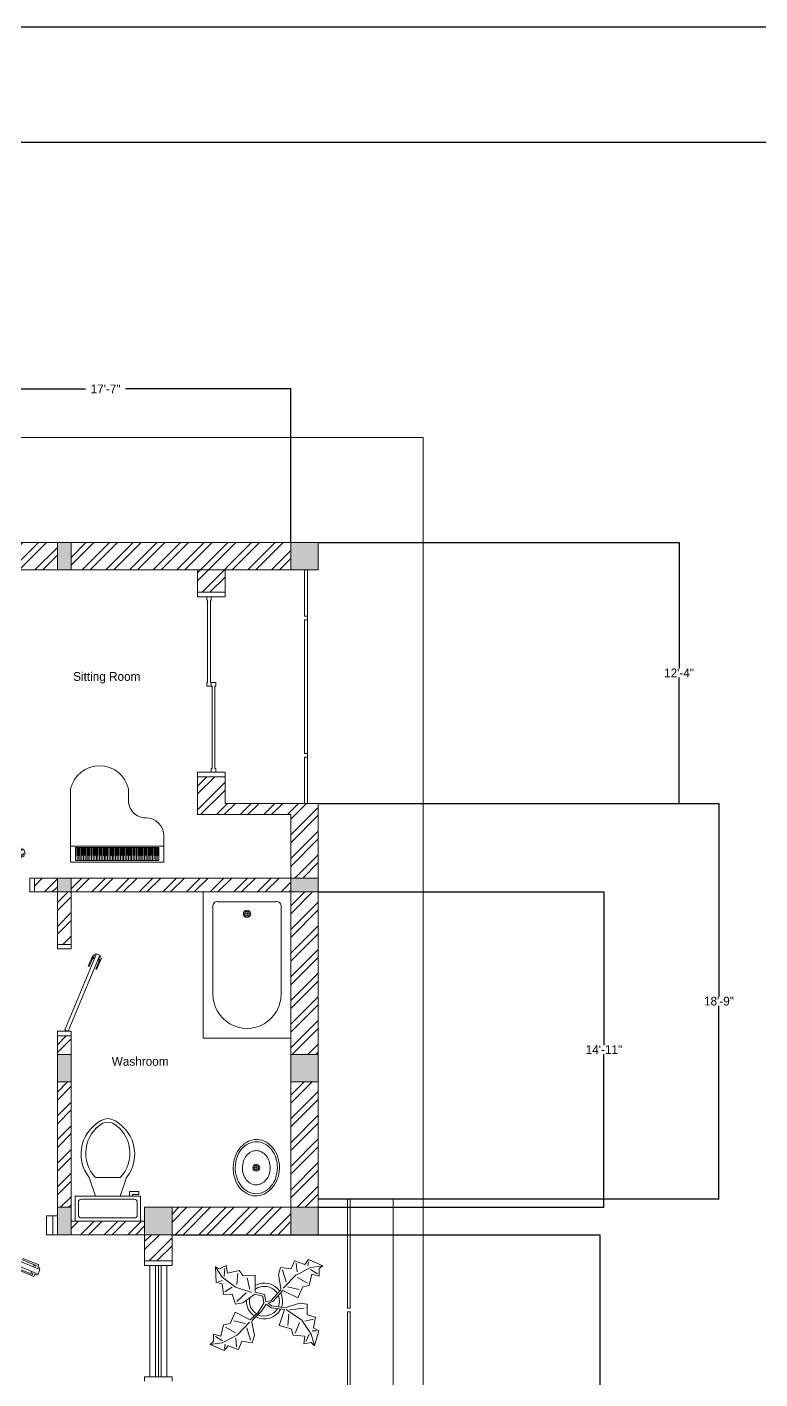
# Model space of a CAD drawing. Header units: millimetres. Extents: x 268 to 10756, y 109 to 4664.
# Drawn here: x 9807 to 10225, y 3895 to 4664 of the extents above; entities that cross this region are included whole.
import ezdxf

# ---------------------------------------------------------------- set-up
doc = ezdxf.new("R2010")
doc.units = ezdxf.units.MM
for name, color, linetype, lineweight in [('collumn', 6, 'Continuous', 9), ('Dimention', 7, 'Continuous', 9), ('doors', 90, 'Continuous', 9), ('glass and window', 131, 'Continuous', 9), ('hatching', 7, 'Continuous', 9), ('plants', 84, 'Continuous', 9), ('text', 7, 'Continuous', 9), ('utilities', 155, 'Continuous', 9), ('wall', 11, 'Continuous', 9)]:
    doc.layers.add(name, color=color, linetype=linetype, lineweight=lineweight)
doc.layers.add('Frame', color=7, linetype='Continuous')
doc.dimstyles.get("Standard").update_dxf_attribs({"dimtxt": 5, "dimasz": 0.18, "dimexe": 0.18, "dimexo": 0.0625, "dimgap": 0.09, "dimtad": 0, "dimtih": 1, "dimtoh": 1, "dimdec": 0, "dimzin": 0, "dimdsep": 46, "dimlunit": 4, "dimtxsty": 'Standard', "dimcen": 0.09, "dimadec": 1, "dimazin": 0, "dimtfac": 1, "dimtdec": 0, "dimtofl": 0, "dimtmove": 0, "dimatfit": 3, "dimfxl": 1, "dimfrac": 2, "dimtolj": 1, "dimtzin": 0, "dimarcsym": 0})

# ---------------------------------------------------------------- blocks, each defined once
blk = doc.blocks.new('doors')
at = {"layer": 'doors'}
for p, q in [((1177.03, 581.91), (1177.03, 583.51)), ((1177.03, 583.51), (1181.83, 583.51)), ((1181.83, 583.51), (1181.83, 581.91)), ((1181.83, 581.91), (1177.03, 581.91)), ((1190.69, 580.21), (1179.66, 553.6)), ((1180.84, 553.11), (1191.86, 579.72)), ((1189.53, 579.89), (1187.88, 575.89)), ((1190.09, 579.66), (1189.53, 579.89)), ((1190.3, 580.17), (1190.09, 579.66)), ((1190.62, 580.04), (1190.3, 580.17)), ((1191.86, 579.72), (1190.69, 580.21)), ((1188.19, 575.76), (1189.64, 579.26)), ((1189.64, 579.26), (1189.88, 579.16)), ((1189.88, 579.16), (1189.66, 578.64)), ((1189.66, 578.64), (1189.98, 578.51)), ((1190.48, 574.81), (1191.93, 578.31)), ((1192.45, 578.68), (1190.8, 574.68)), ((1191.48, 577.89), (1191.16, 578.02)), ((1191.69, 578.41), (1191.48, 577.89)), ((1191.93, 578.31), (1191.69, 578.41)), ((1191.79, 579.55), (1192.11, 579.42)), ((1192.11, 579.42), (1191.9, 578.91)), ((1191.9, 578.91), (1192.45, 578.68)), ((1187.88, 575.89), (1188.19, 575.76)), ((1190.8, 574.68), (1190.48, 574.81)), ((1177.03, 551.51), (1177.03, 553.11)), ((1177.03, 553.11), (1181.83, 553.11)), ((1179.66, 553.6), (1180.84, 553.11)), ((1179.73, 553.57), (1179.73, 553.11)), ((1181.83, 553.11), (1181.83, 551.51)), ((1181.83, 551.51), (1177.03, 551.51))]:
    blk.add_line(p, q, dxfattribs=at)
blk = doc.blocks.new('Plant - Rubber or Philodendron')
at = {"linetype": 'Continuous'}
for p, q in [((8.8871, 10.7908), (9.9809, 13.4933)), ((9.9809, 13.4933), (13.3837, 12.301)), ((13.3837, 12.301), (14.68, 13.9039)), ((14.68, 13.9039), (19.3848, 11.8146)), ((-16.2005, 11.4774), (-13.9899, 8.1064)), ((-16.2005, 11.4774), (-14.8639, 10.7964)), ((-16.0159, 6.3329), (-16.2005, 11.4774)), ((-14.8639, 10.7964), (-12.6195, 11.8975)), ((-13.3174, 8.325), (-13.0735, 11.0065)), ((-12.6195, 11.8975), (-12.1909, 9.4345)), ((-12.1909, 9.4345), (-8.3829, 10.3)), ((-8.8369, 9.409), (-9.0894, 5.6095)), ((-8.3829, 10.3), (-7.0549, 8.501)), ((4.6914, 8.8812), (5.3859, 11.2828)), ((5.3859, 11.2828), (8.8871, 10.7908)), ((5.9878, 10.4842), (7.1971, 6.3869)), ((15.3859, 11.3055), (10.3916, 8.7942)), ((10.5828, 12.6946), (10.8893, 9.7953)), ((14.5816, 13.2037), (14.3848, 11.8033)), ((15.7909, 9.1065), (14.8995, 5.3044)), ((15.2875, 10.6053), (17.5907, 9.2105)), ((19.3848, 11.8146), (15.3859, 11.3055)), ((18.1925, 8.4119), (15.7909, 9.1065)), ((19.3848, 11.8146), (18.1868, 10.9119)), ((18.1868, 10.9119), (18.1925, 8.4119)), ((-14.0069, 5.8704), (-16.0159, 6.3329)), ((-15.3434, 6.5514), (-13.9984, 6.9884)), ((-13.5868, 2.2894), (-14.0069, 5.8704)), ((-13.9899, 8.1064), (-9.5434, 4.7185)), ((-13.1329, 3.1804), (-10.6614, 4.727)), ((-9.5434, 4.7185), (-4.1917, 2.9888)), ((-7.0549, 8.501), (-3.0284, 8.6941)), ((-4.8529, 4.012), (-5.7184, 7.82)), ((-3.0284, 8.6941), (-3.0709, 3.1041)), ((4.6914, 8.8812), (5.5014, 4.4831)), ((5.4346, 3.9146), (5.5014, 4.4831)), ((10.3916, 8.7942), (6.2847, 4.4028)), ((7.7005, 4.8881), (11.5025, 3.9967)), ((14.2977, 6.1031), (10.9934, 7.9956)), ((12.7005, 4.8994), (11.1089, 1.1958)), ((14.8995, 5.3044), (12.7005, 4.8994)), ((-10.6784, 2.491), (-13.5868, 2.2894)), ((-9.5858, -0.8715), (-10.6784, 2.491)), ((-9.1318, 0.0195), (-5.9793, 2.9025)), ((-7.1228, -0.443), (-3.5248, 2.2131)), ((-3.5248, 2.2131), (-3.3011, 2.4355)), ((-3.3011, 2.4355), (-0.5306, 1.7947)), ((-3.0709, 3.1041), (0.0797, 2.3163)), ((-0.5306, 1.7947), (-0.2255, -0.5527)), ((-0.5306, 1.7947), (-0.5306, 1.7947)), ((0.0797, 2.3163), (0.4866, -0.031)), ((0.4866, -0.031), (2.1141, 0.2298)), ((2.1141, 0.2298), (5.4346, 3.9146)), ((6.1032, 3.6844), (2.8262, -0.031)), ((11.1089, 1.1958), (6.1032, 3.6844)), ((-11.3237, -7.2629), (-9.7321, -3.5593)), ((-9.7321, -3.5593), (-4.7264, -6.0479)), ((-7.1228, -0.443), (-9.5858, -0.8715)), ((-2.019, -3.6148), (-4.7264, -6.0479)), ((-4.0579, -6.2781), (-0.9375, -3.1608)), ((-2.019, -3.6148), (-0.2255, -0.5527)), ((-0.9375, -3.1608), (0.5883, -0.8135)), ((0.5883, -0.8135), (2.2447, -2.0916)), ((2.8262, -0.031), (1.3003, -0.5527)), ((1.3003, -0.5527), (2.4193, -1.4655)), ((2.2447, -2.0916), (6.7108, -2.6626)), ((2.4193, -1.4655), (6.895, -2.1175)), ((4.943, -7.9659), (6.7108, -2.6626)), ((11.6605, -0.5413), (6.895, -2.1175)), ((12.3677, -6.1981), (7.219, -2.6772)), ((8.125, -4.0768), (7.7715, -7.9659)), ((8.3544, -2.7453), (13.1973, -2.1704)), ((11.6605, -0.5413), (14.1354, -0.8948)), ((14.1354, -0.8948), (14.1354, -4.4304)), ((14.1354, -4.4304), (16.9638, -5.1375)), ((-14.4141, -11.4699), (-13.5228, -7.6679)), ((-13.5228, -7.6679), (-11.3237, -7.2629)), ((-12.921, -8.4665), (-9.6166, -10.359)), ((-6.3237, -7.2516), (-10.1257, -6.3602)), ((-9.0148, -11.1577), (-4.9047, -6.8122)), ((-4.611, -12.8477), (-5.8203, -8.7504)), ((-4.1246, -6.8466), (-4.0579, -6.2781)), ((-3.3146, -11.2447), (-4.1246, -6.8466)), ((8.8321, -9.0266), (4.943, -7.9659)), ((10.2463, -10.4408), (11.6605, -6.9053)), ((15.5496, -10.7943), (12.3677, -6.1981)), ((16.2567, -5.8446), (13.4283, -6.5517)), ((16.9638, -5.1375), (16.2567, -8.673)), ((16.2567, -8.673), (18.0245, -9.7337)), ((-18.008, -14.1781), (-16.8101, -13.2754)), ((-16.8157, -10.7754), (-14.4141, -11.4699)), ((-16.8101, -13.2754), (-16.8157, -10.7754)), ((-13.9107, -12.9688), (-16.2139, -11.574)), ((-14.0091, -13.669), (-9.0148, -11.1577)), ((-9.206, -15.0581), (-9.5126, -12.1588)), ((-7.5103, -13.1543), (-8.6042, -15.8568)), ((-4.0092, -13.6463), (-7.5103, -13.1543)), ((-3.3146, -11.2447), (-4.0092, -13.6463)), ((9.5392, -11.1479), (8.8321, -9.0266)), ((13.4283, -11.5015), (9.5392, -11.1479)), ((13.0748, -13.9763), (13.4283, -11.5015)), ((14.8425, -10.7943), (13.7819, -13.2692)), ((16.6103, -14.6834), (15.5496, -10.7943)), ((17.3174, -9.7337), (15.9032, -9.7337)), ((18.0245, -9.7337), (16.6103, -14.6834)), ((-18.008, -14.1781), (-14.0091, -13.669)), ((-13.3032, -16.2674), (-18.008, -14.1781)), ((-12.0069, -14.6645), (-13.3032, -16.2674)), ((-13.2048, -15.5672), (-13.008, -14.1668)), ((-8.6042, -15.8568), (-12.0069, -14.6645)), ((15.5496, -13.6228), (13.0748, -13.9763)), ((16.6103, -14.6834), (15.5496, -13.6228))]:
    blk.add_line(p, q, dxfattribs=at)
for centre, radius, start, end in [((0, 0), 6.1275, 34.37569, 120.1028), ((-0.0601, -0.2075), 5.2461, 33.82192, 124.9414), ((0.0308, 0.1664), 6, 178.6147, 235.1169), ((0.0308, 0.1664), 5, 168.1647, 238.6725), ((-0.2664, 0.1682), 5.2775, 338.4094, 20.03007), ((-0.098, 0.1364), 6.1288, 341.2017, 26.09184), ((-0.0234, 0.3825), 6.1492, 242.5812, 331.2714), ((-0.1102, 0.4886), 5.2883, 247.3711, 327.472)]:
    blk.add_arc(centre, radius, start, end, dxfattribs=at)
blk = doc.blocks.new('Toilet - top')
for p, q in [((9.5, -6), (9.5, -2)), ((-10, -8.5), (-8, -8.5)), ((-10, -9.5), (-10, -8.5)), ((-8, -8.5), (-8, -8)), ((-7, -8), (-7, -9.5)), ((-4, -8), (-6, -14)), ((4, -8), (6, -14)), ((-7, -9.5), (-10, -9.5)), ((4, -14), (-4, -14))]:
    blk.add_line(p, q)
blk.add_lwpolyline([(10.5, -8), (10.5, 0), (-10.5, 0), (-10.5, -8)], close=True)
for points in [[(-9.5, -2), (-9.5, -6)], [(8.5, -1), (-8.5, -1)], [(-8.5, -7), (8.5, -7)]]:
    blk.add_lwpolyline(points)
for centre, radius, start, end in [((-8.62, -1.88), 0.884, 81.8699, 188.1301), ((8.62, -1.88), 0.884, 351.8699, 98.1301), ((-8.62, -6.12), 0.884, 171.8699, 278.1301), ((8.62, -6.12), 0.884, 261.8699, 8.1301), ((3.52, -21.58), 12.17, 141.4691, 247.9714), ((4.2, -21.82), 11.33, 136.3677, 238.9468), ((-3.52, -21.58), 12.17, 292.0284, 38.5307), ((-4.2, -21.82), 11.33, 301.053, 43.6321), ((0, -27.88), 4, 245.7318, 294.2682), ((0, -29), 4, 254.8605, 285.1395)]:
    blk.add_arc(centre, radius, start, end)
blk = doc.blocks.new('Bath Tub - 26 x 60 in.')
for p, q in [((8, -18), (10, -18)), ((9, -17), (9, -19))]:
    blk.add_line(p, q)
blk.add_lwpolyline([(0, -36), (0, 0), (60, 0), (60, -36)], close=True)
for points in [[(6, -4), (42, -4)], [(4, -30), (4, -6)], [(42, -32), (6, -32)]]:
    blk.add_lwpolyline(points)
for radius in [1.5, 1]:
    blk.add_circle((9, -18), radius)
for centre, radius, start, end in [((5.75, -5.75), 1.77, 81.8699, 188.1301), ((42, -18), 14, 270, 90), ((5.75, -30.25), 1.77, 171.8699, 278.1301)]:
    blk.add_arc(centre, radius, start, end)
blk = doc.blocks.new('Sink - Oval top')
for p, q in [((-1, 0), (1, 0)), ((0, 1), (0, -1))]:
    blk.add_line(p, q)
at = {"linetype": 'Continuous'}
for points in [[(-12.23, 0.39, 0.117634), (-11.46, -3.36, 0.104469), (-8.88, -6.8, 0.090016), (-5.08, -9.07, 0.08192), (-0.32, -10.02, 0.08192), (4.49, -9.38, 0.090016), (8.42, -7.36, 0.104469), (11.22, -4.09, 0.117634), (12.23, -0.39, 0.117634), (11.46, 3.36, 0.104469), (8.88, 6.8, 0.090016), (5.08, 9.07, 0.08192), (0.32, 10.02, 0.08192), (-4.49, 9.38, 0.090016), (-8.42, 7.36, 0.104469), (-11.22, 4.09, 0.117634)], [(-11.29, 0.16, 0.118622), (-10.52, -3.25, 0.104678), (-8.07, -6.36, 0.089562), (-4.54, -8.37, 0.081185), (-0.13, -9.15, 0.081185), (4.3, -8.49, 0.089562), (7.89, -6.58, 0.104678), (10.42, -3.55, 0.118622), (11.29, -0.16, 0.118622), (10.52, 3.25, 0.104678), (8.07, 6.36, 0.089562), (4.54, 8.37, 0.081185), (0.13, 9.15, 0.081185), (-4.3, 8.49, 0.089562), (-7.89, 6.58, 0.104678), (-10.42, 3.55, 0.118622)], [(-7.42, 0.08, 0.118283), (-6.91, -2.17, 0.104607), (-5.29, -4.21, 0.089718), (-2.97, -5.53, 0.081436), (-0.07, -6.04, 0.081436), (2.84, -5.59, 0.089718), (5.2, -4.33, 0.104607), (6.86, -2.32, 0.118283), (7.42, -0.08, 0.118283), (6.91, 2.17, 0.104607), (5.29, 4.21, 0.089718), (2.97, 5.53, 0.081436), (0.07, 6.04, 0.081436), (-2.84, 5.59, 0.089718), (-5.2, 4.33, 0.104607), (-6.86, 2.32, 0.118283)]]:
    blk.add_lwpolyline(points, format="xyb", close=True, dxfattribs=at)
for radius in [1.5, 1]:
    blk.add_circle((0, 0), radius)
blk = doc.blocks.new('gate2')
at = {"layer": 'glass and window'}
for p, q in [((1077.19, 107.15), (1077.19, 116.75)), ((1077.19, 116.75), (1078.79, 116.75)), ((1078.79, 116.75), (1078.79, 107.15)), ((1140.21, 107.15), (1140.21, 116.75)), ((1140.21, 116.75), (1141.81, 116.75)), ((1141.81, 116.75), (1141.81, 107.15)), ((1078.79, 111.95), (1080.07, 111.95)), ((1080.07, 110.35), (1078.79, 110.35)), ((1080.07, 111.95), (1080.07, 111.63)), ((1080.07, 111.63), (1108.86, 111.63)), ((1080.07, 110.67), (1080.07, 110.35)), ((1080.07, 110.67), (1108.86, 110.67)), ((1108.86, 111.95), (1110.14, 111.95)), ((1110.14, 113.23), (1138.93, 113.23)), ((1138.93, 112.27), (1110.14, 112.27)), ((1138.93, 113.23), (1138.93, 113.55)), ((1138.93, 113.55), (1140.21, 113.55)), ((1138.93, 111.95), (1138.93, 112.27)), ((1140.21, 111.95), (1138.93, 111.95)), ((1140.21, 113.55), (1140.21, 111.95)), ((1078.79, 107.15), (1077.19, 107.15)), ((1141.81, 107.15), (1140.21, 107.15))]:
    blk.add_line(p, q, dxfattribs=at)
for points in [[(1108.86, 111.63), (1108.86, 113.55), (1110.14, 113.55), (1110.14, 113.23)], [(1110.14, 112.27), (1110.14, 110.35), (1108.86, 110.35), (1108.86, 110.67)]]:
    blk.add_lwpolyline(points, dxfattribs=at)
blk = doc.blocks.new('Piano - Baby Grand')
at = {"linetype": 'Continuous'}
for p, q in [((-29, 8.250005), (-29, -27.249995)), ((7, 1.250005), (7, 8.250005)), ((29, -20.749995), (29, -27.249995)), ((-29, -27.249995), (-29, -37.249995)), ((29, -27.249995), (-29, -27.249995)), ((-26, -36.249995), (-26, -28.249995)), ((-26, -28.249995), (26, -28.249995)), ((-25.25, -33.249995), (-25.25, -28.249995)), ((-25, -33.249995), (-25.25, -33.249995)), ((-24.75, -33.249995), (-25, -33.249995)), ((-25, -36.249995), (-25, -33.249995)), ((-24.75, -28.249995), (-24.75, -33.249995)), ((-24.25, -33.249995), (-24.25, -28.249995)), ((-24, -33.249995), (-24.25, -33.249995)), ((-23.75, -33.249995), (-24, -33.249995)), ((-24, -36.249995), (-24, -33.249995)), ((-23.75, -28.249995), (-23.75, -33.249995)), ((-23, -36.249995), (-23, -28.249995)), ((-22.25, -33.249995), (-22.25, -28.249995)), ((-22, -33.249995), (-22.25, -33.249995)), ((-21.75, -33.249995), (-22, -33.249995)), ((-22, -36.249995), (-22, -33.249995)), ((-21.75, -28.249995), (-21.75, -33.249995)), ((-21.25, -33.249995), (-21.25, -28.249995)), ((-21, -33.249995), (-21.25, -33.249995)), ((-20.75, -33.249995), (-21, -33.249995)), ((-21, -36.249995), (-21, -33.249995)), ((-20.75, -28.249995), (-20.75, -33.249995)), ((-20.25, -33.249995), (-20.25, -28.249995)), ((-20, -33.249995), (-20.25, -33.249995)), ((-19.75, -33.249995), (-20, -33.249995)), ((-20, -36.249995), (-20, -33.249995)), ((-19.75, -28.249995), (-19.75, -33.249995)), ((-19, -36.249995), (-19, -28.249995)), ((-18.25, -33.249995), (-18.25, -28.249995)), ((-18, -33.249995), (-18.25, -33.249995)), ((-17.75, -33.249995), (-18, -33.249995)), ((-18, -36.249995), (-18, -33.249995)), ((-17.75, -28.249995), (-17.75, -33.249995)), ((-17.25, -33.249995), (-17.25, -28.249995)), ((-17, -33.249995), (-17.25, -33.249995)), ((-16.75, -33.249995), (-17, -33.249995)), ((-17, -36.249995), (-17, -33.249995)), ((-16.75, -28.249995), (-16.75, -33.249995)), ((-16, -36.249995), (-16, -28.249995)), ((-15.25, -33.249995), (-15.25, -28.249995)), ((-15, -33.249995), (-15.25, -33.249995)), ((-14.75, -33.249995), (-15, -33.249995)), ((-15, -36.249995), (-15, -33.249995)), ((-14.75, -28.249995), (-14.75, -33.249995)), ((-14.25, -33.249995), (-14.25, -28.249995)), ((-14, -33.249995), (-14.25, -33.249995)), ((-13.75, -33.249995), (-14, -33.249995)), ((-14, -36.249995), (-14, -33.249995)), ((-13.75, -28.249995), (-13.75, -33.249995)), ((-13.25, -33.249995), (-13.25, -28.249995)), ((-13, -33.249995), (-13.25, -33.249995)), ((-12.75, -33.249995), (-13, -33.249995)), ((-13, -36.249995), (-13, -33.249995)), ((-12.75, -28.249995), (-12.75, -33.249995)), ((-12, -36.249995), (-12, -28.249995)), ((-11.25, -33.249995), (-11.25, -28.249995)), ((-11, -33.249995), (-11.25, -33.249995)), ((-10.75, -33.249995), (-11, -33.249995)), ((-11, -36.249995), (-11, -33.249995)), ((-10.75, -28.249995), (-10.75, -33.249995)), ((-10.25, -33.249995), (-10.25, -28.249995)), ((-10, -33.249995), (-10.25, -33.249995)), ((-9.75, -33.249995), (-10, -33.249995)), ((-10, -36.249995), (-10, -33.249995)), ((-9.75, -28.249995), (-9.75, -33.249995)), ((-9, -36.249995), (-9, -28.249995)), ((-8.25, -33.249995), (-8.25, -28.249995)), ((-8, -33.249995), (-8.25, -33.249995)), ((-7.75, -33.249995), (-8, -33.249995)), ((-8, -36.249995), (-8, -33.249995)), ((-7.75, -28.249995), (-7.75, -33.249995)), ((-7.25, -33.249995), (-7.25, -28.249995)), ((-7, -33.249995), (-7.25, -33.249995)), ((-6.75, -33.249995), (-7, -33.249995)), ((-7, -36.249995), (-7, -33.249995)), ((-6.75, -28.249995), (-6.75, -33.249995)), ((-6.25, -33.249995), (-6.25, -28.249995)), ((-6, -33.249995), (-6.25, -33.249995)), ((-5.75, -33.249995), (-6, -33.249995)), ((-6, -36.249995), (-6, -33.249995)), ((-5.75, -28.249995), (-5.75, -33.249995)), ((-5, -36.249995), (-5, -28.249995)), ((-4.25, -33.249995), (-4.25, -28.249995)), ((-4, -33.249995), (-4.25, -33.249995)), ((-3.75, -33.249995), (-4, -33.249995)), ((-4, -36.249995), (-4, -33.249995)), ((-3.75, -28.249995), (-3.75, -33.249995)), ((-3.25, -33.249995), (-3.25, -28.249995)), ((-3, -33.249995), (-3.25, -33.249995)), ((-2.75, -33.249995), (-3, -33.249995)), ((-3, -36.249995), (-3, -33.249995)), ((-2.75, -28.249995), (-2.75, -33.249995)), ((-2, -36.249995), (-2, -28.249995)), ((-1.25, -33.249995), (-1.25, -28.249995)), ((-1, -33.249995), (-1.25, -33.249995)), ((-0.75, -33.249995), (-1, -33.249995)), ((-1, -36.249995), (-1, -33.249995)), ((-0.75, -28.249995), (-0.75, -33.249995)), ((-0.25, -33.249995), (-0.25, -28.249995)), ((0, -33.249995), (-0.25, -33.249995)), ((0.25, -33.249995), (0, -33.249995)), ((0, -36.249995), (0, -33.249995)), ((0.25, -28.249995), (0.25, -33.249995)), ((0.75, -33.249995), (0.75, -28.249995)), ((1, -33.249995), (0.75, -33.249995)), ((1.25, -33.249995), (1, -33.249995)), ((1, -36.249995), (1, -33.249995)), ((1.25, -28.249995), (1.25, -33.249995)), ((2, -36.249995), (2, -28.249995)), ((2.75, -33.249995), (2.75, -28.249995)), ((3, -33.249995), (2.75, -33.249995)), ((3.25, -33.249995), (3, -33.249995)), ((3, -36.249995), (3, -33.249995)), ((3.25, -28.249995), (3.25, -33.249995)), ((3.75, -33.249995), (3.75, -28.249995)), ((4, -33.249995), (3.75, -33.249995)), ((4.25, -33.249995), (4, -33.249995)), ((4, -36.249995), (4, -33.249995)), ((4.25, -28.249995), (4.25, -33.249995)), ((5, -36.249995), (5, -28.249995)), ((5.75, -33.249995), (5.75, -28.249995)), ((6, -33.249995), (5.75, -33.249995)), ((6.25, -33.249995), (6, -33.249995)), ((6, -36.249995), (6, -33.249995)), ((6.25, -28.249995), (6.25, -33.249995)), ((6.75, -33.249995), (6.75, -28.249995)), ((7, -33.249995), (6.75, -33.249995)), ((7.25, -33.249995), (7, -33.249995)), ((7, -36.249995), (7, -33.249995)), ((7.25, -28.249995), (7.25, -33.249995)), ((7.75, -33.249995), (7.75, -28.249995)), ((8, -33.249995), (7.75, -33.249995)), ((8.25, -33.249995), (8, -33.249995)), ((8, -36.249995), (8, -33.249995)), ((8.25, -28.249995), (8.25, -33.249995)), ((9, -36.249995), (9, -28.249995)), ((9.75, -33.249995), (9.75, -28.249995)), ((10, -33.249995), (9.75, -33.249995)), ((10.25, -33.249995), (10, -33.249995)), ((10, -36.249995), (10, -33.249995)), ((10.25, -28.249995), (10.25, -33.249995)), ((10.75, -33.249995), (10.75, -28.249995)), ((11, -33.249995), (10.75, -33.249995)), ((11.25, -33.249995), (11, -33.249995)), ((11, -36.249995), (11, -33.249995)), ((11.25, -28.249995), (11.25, -33.249995)), ((12, -36.249995), (12, -28.249995)), ((12.75, -33.249995), (12.75, -28.249995)), ((13, -33.249995), (12.75, -33.249995)), ((13.25, -33.249995), (13, -33.249995)), ((13, -36.249995), (13, -33.249995)), ((13.25, -28.249995), (13.25, -33.249995)), ((13.75, -33.249995), (13.75, -28.249995)), ((14, -33.249995), (13.75, -33.249995)), ((14.25, -33.249995), (14, -33.249995)), ((14, -36.249995), (14, -33.249995)), ((14.25, -28.249995), (14.25, -33.249995)), ((14.75, -33.249995), (14.75, -28.249995)), ((15, -33.249995), (14.75, -33.249995)), ((15.25, -33.249995), (15, -33.249995)), ((15, -36.249995), (15, -33.249995)), ((15.25, -28.249995), (15.25, -33.249995)), ((16, -36.249995), (16, -28.249995)), ((16.75, -33.249995), (16.75, -28.249995)), ((17, -33.249995), (16.75, -33.249995)), ((17.25, -33.249995), (17, -33.249995)), ((17, -36.249995), (17, -33.249995)), ((17.25, -28.249995), (17.25, -33.249995)), ((17.75, -33.249995), (17.75, -28.249995)), ((18, -33.249995), (17.75, -33.249995)), ((18.25, -33.249995), (18, -33.249995)), ((18, -36.249995), (18, -33.249995)), ((18.25, -28.249995), (18.25, -33.249995)), ((19, -36.249995), (19, -28.249995)), ((19.75, -33.249995), (19.75, -28.249995)), ((20, -33.249995), (19.75, -33.249995)), ((20.25, -33.249995), (20, -33.249995)), ((20, -36.249995), (20, -33.249995)), ((20.25, -28.249995), (20.25, -33.249995)), ((20.75, -33.249995), (20.75, -28.249995)), ((21, -33.249995), (20.75, -33.249995)), ((21.25, -33.249995), (21, -33.249995)), ((21, -36.249995), (21, -33.249995)), ((21.25, -28.249995), (21.25, -33.249995)), ((21.75, -33.249995), (21.75, -28.249995)), ((22, -33.249995), (21.75, -33.249995)), ((22.25, -33.249995), (22, -33.249995)), ((22, -36.249995), (22, -33.249995)), ((22.25, -28.249995), (22.25, -33.249995)), ((23, -36.249995), (23, -28.249995)), ((23.75, -33.249995), (23.75, -28.249995)), ((24, -33.249995), (23.75, -33.249995)), ((24.25, -33.249995), (24, -33.249995)), ((24, -36.249995), (24, -33.249995)), ((24.25, -28.249995), (24.25, -33.249995)), ((24.75, -33.249995), (24.75, -28.249995)), ((25, -33.249995), (24.75, -33.249995)), ((25.25, -33.249995), (25, -33.249995)), ((25, -36.249995), (25, -33.249995)), ((25.25, -28.249995), (25.25, -33.249995)), ((26, -36.249995), (26, -28.249995)), ((29, -37.249995), (29, -27.249995)), ((-29, -37.249995), (29, -37.249995)), ((-26, -36.249995), (-25, -36.249995)), ((-25, -36.249995), (-24, -36.249995)), ((-24, -36.249995), (-23, -36.249995)), ((-23, -36.249995), (-22, -36.249995)), ((-22, -36.249995), (-21, -36.249995)), ((-21, -36.249995), (-20, -36.249995)), ((-20, -36.249995), (-19, -36.249995)), ((-19, -36.249995), (-18, -36.249995)), ((-18, -36.249995), (-17, -36.249995)), ((-17, -36.249995), (-16, -36.249995)), ((-16, -36.249995), (-15, -36.249995)), ((-15, -36.249995), (-14, -36.249995)), ((-14, -36.249995), (-13, -36.249995)), ((-13, -36.249995), (-12, -36.249995)), ((-12, -36.249995), (-11, -36.249995)), ((-11, -36.249995), (-10, -36.249995)), ((-10, -36.249995), (-9, -36.249995)), ((-9, -36.249995), (-8, -36.249995)), ((-8, -36.249995), (-7, -36.249995)), ((-7, -36.249995), (-6, -36.249995)), ((-6, -36.249995), (-5, -36.249995)), ((-5, -36.249995), (-4, -36.249995)), ((-4, -36.249995), (-3, -36.249995)), ((-3, -36.249995), (-2, -36.249995)), ((-2, -36.249995), (-1, -36.249995)), ((-1, -36.249995), (0, -36.249995)), ((0, -36.249995), (1, -36.249995)), ((1, -36.249995), (2, -36.249995)), ((2, -36.249995), (3, -36.249995)), ((3, -36.249995), (4, -36.249995)), ((4, -36.249995), (5, -36.249995)), ((5, -36.249995), (6, -36.249995)), ((6, -36.249995), (7, -36.249995)), ((7, -36.249995), (8, -36.249995)), ((8, -36.249995), (9, -36.249995)), ((9, -36.249995), (10, -36.249995)), ((10, -36.249995), (11, -36.249995)), ((11, -36.249995), (12, -36.249995)), ((12, -36.249995), (13, -36.249995)), ((13, -36.249995), (14, -36.249995)), ((14, -36.249995), (15, -36.249995)), ((15, -36.249995), (16, -36.249995)), ((16, -36.249995), (17, -36.249995)), ((17, -36.249995), (18, -36.249995)), ((18, -36.249995), (19, -36.249995)), ((19, -36.249995), (20, -36.249995)), ((20, -36.249995), (21, -36.249995)), ((21, -36.249995), (22, -36.249995)), ((22, -36.249995), (23, -36.249995)), ((23, -36.249995), (24, -36.249995)), ((24, -36.249995), (25, -36.249995)), ((25, -36.249995), (26, -36.249995))]:
    blk.add_line(p, q, dxfattribs=at)
for centre, radius, start, end in [((-11, 4.327585), 18.42241, 12.29325, 167.7067), ((18, 1.250005), 11, 177.3974, 270), ((18, -20.749995), 11, 0, 90)]:
    blk.add_arc(centre, radius, start, end, dxfattribs=at)
blk = doc.blocks.new('*D165')
at = {"layer": 'Defpoints', "color": 0, "transparency": 16777216}
for p in [(9957.6, 4458.21), (9746.71, 4370.85), (9957.6, 4370.85)]:
    blk.add_point(p, dxfattribs=at)
at = {"layer": 'Dimention', "color": 0, "lineweight": -2, "transparency": 16777216}
for p, q in [((9746.71, 4370.92), (9746.71, 4458.39)), ((9746.89, 4458.21), (9840.81, 4458.21)), ((9957.42, 4458.21), (9863.49, 4458.21)), ((9957.6, 4370.92), (9957.6, 4458.39))]:
    blk.add_line(p, q, dxfattribs=at)
at = {"layer": 'Dimention', "color": 0, "transparency": 16777216}
for points in [[(9746.89, 4458.24), (9746.89, 4458.18), (9746.71, 4458.21)], [(9957.42, 4458.24), (9957.42, 4458.18), (9957.6, 4458.21)]]:
    blk.add_solid(points, dxfattribs=at)
at = {"layer": 'Dimention', "color": 0, "transparency": 16777216, "insert": (9852.15, 4458.21), "char_height": 5, "attachment_point": 5}
blk.add_mtext('\\A1;17\'-7"', dxfattribs=at)
blk = doc.blocks.new('*D151')
at = {"layer": 'Defpoints', "color": 0, "transparency": 16777216}
for p in [(9890, 3977.11), (9890, 3562.56), (10133.47, 3562.56)]:
    blk.add_point(p, dxfattribs=at)
at = {"layer": 'Dimention', "color": 0, "lineweight": -2, "transparency": 16777216}
for p, q in [((9890.06, 3977.11), (10133.65, 3977.11)), ((10133.47, 3976.93), (10133.47, 3772.43)), ((10133.47, 3562.74), (10133.47, 3767.25)), ((9890.06, 3562.56), (10133.65, 3562.56))]:
    blk.add_line(p, q, dxfattribs=at)
at = {"layer": 'Dimention', "color": 0, "transparency": 16777216}
for points in [[(10133.44, 3976.93), (10133.5, 3976.93), (10133.47, 3977.11)], [(10133.44, 3562.74), (10133.5, 3562.74), (10133.47, 3562.56)]]:
    blk.add_solid(points, dxfattribs=at)
at = {"layer": 'Dimention', "color": 0, "transparency": 16777216, "insert": (10133.47, 3769.84), "char_height": 5, "attachment_point": 5}
blk.add_mtext('\\A1;34\'-7"', dxfattribs=at)
blk = doc.blocks.new('*D152')
at = {"layer": 'Defpoints', "color": 0, "transparency": 16777216}
for p in [(9973.2, 4370.85), (9973.2, 4222.48), (10178.55, 4222.48)]:
    blk.add_point(p, dxfattribs=at)
at = {"layer": 'Dimention', "color": 0, "lineweight": -2, "transparency": 16777216}
for p, q in [((9973.26, 4370.85), (10178.73, 4370.85)), ((10178.55, 4370.67), (10178.55, 4299.26)), ((10178.55, 4222.66), (10178.55, 4294.08)), ((9973.26, 4222.48), (10178.73, 4222.48))]:
    blk.add_line(p, q, dxfattribs=at)
at = {"layer": 'Dimention', "color": 0, "transparency": 16777216}
for points in [[(10178.52, 4370.67), (10178.58, 4370.67), (10178.55, 4370.85)], [(10178.52, 4222.66), (10178.58, 4222.66), (10178.55, 4222.48)]]:
    blk.add_solid(points, dxfattribs=at)
at = {"layer": 'Dimention', "color": 0, "transparency": 16777216, "insert": (10178.55, 4296.67), "char_height": 5, "attachment_point": 5}
blk.add_mtext('\\A1;12\'-4"', dxfattribs=at)
blk = doc.blocks.new('*D153')
at = {"layer": 'Defpoints', "color": 0, "transparency": 16777216}
for p in [(9973.2, 4222.48), (9973.2, 3997.49), (10201.25, 3997.49)]:
    blk.add_point(p, dxfattribs=at)
at = {"layer": 'Dimention', "color": 0, "lineweight": -2, "transparency": 16777216}
for p, q in [((9973.26, 4222.48), (10201.43, 4222.48)), ((10201.25, 4222.3), (10201.25, 4112.58)), ((10201.25, 3997.67), (10201.25, 4107.4)), ((9973.26, 3997.49), (10201.43, 3997.49))]:
    blk.add_line(p, q, dxfattribs=at)
at = {"layer": 'Dimention', "color": 0, "transparency": 16777216}
for points in [[(10201.22, 4222.3), (10201.28, 4222.3), (10201.25, 4222.48)], [(10201.22, 3997.67), (10201.28, 3997.67), (10201.25, 3997.49)]]:
    blk.add_solid(points, dxfattribs=at)
at = {"layer": 'Dimention', "color": 0, "transparency": 16777216, "insert": (10201.25, 4109.99), "char_height": 5, "attachment_point": 5}
blk.add_mtext('\\A1;18\'-9"', dxfattribs=at)
blk = doc.blocks.new('*D154')
at = {"layer": 'Defpoints', "color": 0, "transparency": 16777216}
for p in [(9973.2, 4172.11), (9973.2, 3992.71), (10135.78, 3992.71)]:
    blk.add_point(p, dxfattribs=at)
at = {"layer": 'Dimention', "color": 0, "lineweight": -2, "transparency": 16777216}
for p, q in [((9973.26, 4172.11), (10135.96, 4172.11)), ((10135.78, 4171.93), (10135.78, 4085)), ((10135.78, 3992.89), (10135.78, 4079.82)), ((9973.26, 3992.71), (10135.96, 3992.71))]:
    blk.add_line(p, q, dxfattribs=at)
at = {"layer": 'Dimention', "color": 0, "transparency": 16777216}
for points in [[(10135.75, 4171.93), (10135.81, 4171.93), (10135.78, 4172.11)], [(10135.75, 3992.89), (10135.81, 3992.89), (10135.78, 3992.71)]]:
    blk.add_solid(points, dxfattribs=at)
at = {"layer": 'Dimention', "color": 0, "transparency": 16777216, "insert": (10135.78, 4082.41), "char_height": 5, "attachment_point": 5}
blk.add_mtext('\\A1;14\'-11"', dxfattribs=at)

msp = doc.modelspace()

# ---------------------------------------------------------------- hatches: boundary and pattern name
at = {"layer": 'hatching', "transparency": 33554687}
h = msp.add_hatch(dxfattribs=at)
h.set_pattern_fill('ANSI32', color=256)
h.set_pattern_definition([(45, (6545.767, 3432.965), (-6.735192, 6.735192), []), (45, (6550.257, 3432.965), (-6.735192, 6.735192), [])])
h.paths.add_polyline_path([(8639.9, 4370.85), (8611.71, 4370.85), (8611.71, 4355.25), (8639.9, 4355.25)])
h.paths.add_polyline_path([(8611.71, 4355.25), (8596.11, 4355.25), (8596.11, 4079.65), (8611.71, 4079.65)])
h.paths.add_polyline_path([(8921.67, 4370.85), (8893.49, 4370.85), (8893.49, 4355.25), (8921.67, 4355.25)])
h.paths.add_polyline_path([(9007.47, 4370.85), (8929.47, 4370.85), (8929.47, 4355.25), (9007.47, 4355.25)])
h.paths.add_polyline_path([(9140.37, 4370.85), (9015.27, 4370.85), (9015.27, 4355.25), (9140.37, 4355.25)])
h.paths.add_polyline_path([(9155.97, 4355.25), (9140.37, 4355.25), (9140.37, 4279.68), (9155.97, 4279.68)])
h.paths.add_polyline_path([(9015.27, 4355.25), (9007.47, 4355.25), (9007.47, 4336.65), (9015.27, 4336.65)])
h.paths.add_polyline_path([(9015.27, 4284.65), (9007.47, 4284.65), (9007.47, 4179.91), (9015.27, 4179.91)])
h.paths.add_polyline_path([(8921.67, 4079.65), (8611.71, 4079.65), (8611.71, 4064.05), (8921.67, 4064.05)])
h.paths.add_polyline_path([(8611.71, 4064.05), (8596.11, 4064.05), (8596.11, 3992.71), (8611.71, 3992.71)])
h.paths.add_polyline_path([(8929.47, 4172.11), (8921.67, 4172.11), (8921.67, 4079.65), (8929.47, 4079.65)])
h.paths.add_polyline_path([(8945.07, 4179.91), (8929.47, 4179.91), (8929.47, 4172.11), (8945.07, 4172.11)])
h.paths.add_polyline_path([(9140.37, 4179.91), (9015.27, 4179.91), (9015.27, 4172.11), (9140.37, 4172.11)])
h.paths.add_polyline_path([(9015.27, 4172.11), (9007.47, 4172.11), (9007.47, 4142.26), (9015.27, 4142.26)])
h.paths.add_polyline_path([(9007.47, 4179.91), (8997.07, 4179.91), (8997.07, 4172.11), (9007.47, 4172.11)])
h.paths.add_polyline_path([(8929.47, 4064.05), (8921.67, 4064.05), (8921.67, 4054.38), (8929.47, 4054.38)])
h.paths.add_polyline_path([(9015.27, 4064.05), (9007.47, 4064.05), (9007.47, 4046.01), (9015.27, 4046.01)])
h.paths.add_polyline_path([(9015.27, 4090.26), (9007.47, 4090.26), (9007.47, 4079.65), (9015.27, 4079.65)])
h.paths.add_polyline_path([(9140.37, 4079.65), (9015.27, 4079.65), (9015.27, 4064.05), (9140.37, 4064.05)])
h.paths.add_polyline_path([(9155.97, 4091.24), (9140.37, 4091.24), (9140.37, 4079.65), (9155.97, 4079.65)])
h.paths.add_polyline_path([(9155.97, 4064.05), (9140.37, 4064.05), (9140.37, 3992.71), (9155.97, 3992.71)])
h.paths.add_polyline_path([(9155.97, 4172.11), (9140.37, 4172.11), (9140.37, 4148.64), (9155.97, 4148.64)])
h.paths.add_polyline_path([(9155.97, 4222.28), (9140.37, 4222.28), (9140.37, 4179.91), (9155.97, 4179.91)])
h.paths.add_polyline_path([(8921.67, 3992.71), (8753.19, 3992.71), (8753.19, 3977.11), (8921.67, 3977.11)])
h.paths.add_polyline_path([(8929.47, 4002.38), (8921.67, 4002.38), (8921.67, 3992.71), (8929.47, 3992.71)])
h.paths.add_polyline_path([(8929.47, 3977.11), (8921.67, 3977.11), (8921.67, 3966.71), (8929.47, 3966.71)])
h.paths.add_polyline_path([(9057.17, 3984.91), (9015.27, 3984.91), (9015.27, 3977.11), (9057.17, 3977.11)])
h.paths.add_polyline_path([(9140.37, 3992.71), (9072.77, 3992.71), (9072.77, 3977.11), (9140.37, 3977.11)])
h.paths.add_polyline_path([(9072.77, 3977.11), (9057.17, 3977.11), (9057.17, 3962.24), (9072.77, 3962.24)])
h.paths.add_polyline_path([(8611.71, 3872.44), (8596.11, 3872.44), (8596.11, 3578.16), (8611.71, 3578.16)])
h.paths.add_polyline_path([(9057.17, 3578.16), (9010.66, 3578.16), (9010.66, 3562.56), (9057.17, 3562.56)])
h.paths.add_polyline_path([(9072.77, 3660.2), (9057.17, 3660.2), (9057.17, 3578.16), (9072.77, 3578.16)])
h.paths.add_polyline_path([(9072.77, 3751.35), (9057.17, 3751.35), (9057.17, 3688.8), (9072.77, 3688.8)])
h.paths.add_polyline_path([(9072.77, 3904.83), (9057.17, 3904.83), (9057.17, 3779.95), (9072.77, 3779.95)])
h.paths.add_polyline_path([(9738.91, 4370.85), (9726.11, 4370.85), (9726.11, 4355.25), (9738.91, 4355.25)])
h.paths.add_polyline_path([(9824.71, 4370.85), (9746.71, 4370.85), (9746.71, 4355.25), (9824.71, 4355.25)])
h.paths.add_polyline_path([(9746.71, 4355.25), (9738.91, 4355.25), (9738.91, 4179.91), (9746.71, 4179.91)])
h.paths.add_polyline_path([(9957.6, 4370.85), (9832.51, 4370.85), (9832.51, 4355.25), (9957.6, 4355.25)])
h.paths.add_polyline_path([(9920.13, 4355.25), (9904.53, 4355.25), (9904.53, 4342.65), (9920.13, 4342.65)])
h.paths.add_polyline_path([(9920.13, 4237.64), (9904.53, 4237.64), (9904.53, 4216.09), (9957.6, 4216.09), (9957.6, 4179.91), (9973.2, 4179.91), (9973.2, 4222.48), (9957.6, 4222.48), (9920.13, 4222.48)])
h.paths.add_polyline_path([(9957.6, 4179.91), (9832.51, 4179.91), (9832.51, 4172.11), (9957.6, 4172.11)])
h.paths.add_polyline_path([(9824.71, 4179.91), (9811.71, 4179.91), (9811.71, 4172.11), (9824.71, 4172.11)])
h.paths.add_polyline_path([(9832.51, 4172.11), (9824.71, 4172.11), (9824.71, 4142.26), (9832.51, 4142.26)])
h.paths.add_polyline_path([(9759.71, 4179.91), (9746.71, 4179.91), (9746.71, 4172.11), (9759.71, 4172.11)])
h.paths.add_polyline_path([(9746.71, 4172.11), (9738.91, 4172.11), (9738.91, 4136.85), (9723.31, 4136.85), (9723.31, 4129.05), (9746.71, 4129.05)])
h.paths.add_polyline_path([(9671.31, 4136.85), (9488.74, 4136.85), (9488.74, 4129.05), (9497.62, 4129.05), (9505.42, 4129.05), (9569.27, 4129.05), (9671.31, 4129.05)])
h.paths.add_polyline_path([(9505.42, 4129.05), (9497.62, 4129.05), (9497.62, 3992.71), (9428.94, 3992.71), (9428.94, 3977.11), (9497.62, 3977.11), (9505.42, 3977.11), (9510.62, 3977.11), (9510.62, 3984.91), (9505.42, 3984.91)])
h.paths.add_polyline_path([(9738.91, 4079.65), (9562.62, 4079.65), (9562.62, 3977.11), (9738.91, 3977.11), (9738.91, 3992.71), (9570.42, 3992.71), (9570.42, 4064.05), (9738.91, 4064.05)])
h.paths.add_polyline_path([(9428.94, 4064.05), (9413.34, 4064.05), (9413.34, 3992.71), (9428.94, 3992.71)])
h.paths.add_polyline_path([(9428.94, 3977.11), (9413.34, 3977.11), (9413.34, 3916.01), (9428.94, 3916.01)])
h.paths.add_polyline_path([(9428.94, 3789.91), (9477.86, 3789.91), (9477.86, 3740.51), (9483.06, 3740.51), (9483.06, 3742.13), (9483.06, 3789.91), (9535.06, 3789.91), (9535.06, 3710.04), (9542.86, 3710.04), (9542.86, 3789.91), (9654.66, 3789.91), (9654.66, 3710.04), (9662.46, 3710.04), (9662.46, 3797.71), (9654.66, 3797.71), (9483.06, 3797.71), (9428.94, 3797.71), (9428.94, 3801.2), (9413.34, 3801.2), (9413.34, 3797.71), (9413.34, 3578.16), (9428.94, 3578.16)])
h.paths.add_polyline_path([(9542.86, 3658.04), (9535.06, 3658.04), (9535.06, 3578.16), (9500.41, 3578.16), (9500.41, 3562.56), (9629.72, 3562.56), (9662.46, 3562.56), (9662.46, 3578.16), (9662.46, 3658.04), (9654.66, 3658.04), (9654.66, 3578.16), (9629.72, 3578.16), (9542.86, 3578.16)])
h.paths.add_polyline_path([(9443, 3578.16), (9428.94, 3578.16), (9428.94, 3562.56), (9443, 3562.56)])
h.paths.add_polyline_path([(9832.51, 4055.11), (9832.51, 4064.05), (9824.71, 4064.05), (9824.71, 3992.71), (9832.51, 3992.71)])
h.paths.add_polyline_path([(9874.4, 3984.91), (9832.51, 3984.91), (9832.51, 3977.11), (9874.4, 3977.11)])
h.paths.add_polyline_path([(9957.6, 3992.71), (9890, 3992.71), (9890, 3977.11), (9957.6, 3977.11)])
h.paths.add_polyline_path([(9973.2, 4064.05), (9957.6, 4064.05), (9957.6, 3992.71), (9973.2, 3992.71)])
h.paths.add_polyline_path([(9890, 3977.11), (9874.4, 3977.11), (9874.4, 3962.24), (9890, 3962.24)])
h.paths.add_polyline_path([(9832.51, 4090.26), (9824.71, 4090.26), (9824.71, 4079.65), (9832.51, 4079.65)])
h.paths.add_polyline_path([(9973.2, 4148.64), (9973.2, 4172.11), (9957.6, 4172.11), (9957.6, 4148.64), (9957.6, 4091.44), (9957.6, 4079.65), (9973.2, 4079.65), (9973.2, 4091.44)])
h.paths.add_polyline_path([(9428.94, 4217.45), (9413.34, 4217.45), (9413.34, 4079.65), (9428.94, 4079.65), (9428.94, 4129.05), (9436.74, 4129.05), (9436.74, 4136.85), (9428.94, 4136.85)])
h.paths.add_polyline_path([(9428.94, 4355.25), (9413.34, 4355.25), (9413.34, 4274.86), (9428.94, 4274.86)])
at = {"layer": 'hatching', "true_color": 0xffffff}
h = msp.add_hatch(color=7, dxfattribs=at)
h.dxf.hatch_style = 1
h.paths.add_polyline_path([(9824.71, 4179.91), (9832.51, 4179.91), (9832.51, 4172.11), (9824.71, 4172.11)])
h.paths.add_polyline_path([(9973.2, 4179.91), (9973.2, 4172.11), (9957.6, 4172.11), (9957.6, 4179.91)])
h.paths.add_polyline_path([(9413.34, 3578.16), (9428.94, 3578.16), (9428.94, 3562.56), (9413.34, 3562.56)])
h.paths.add_polyline_path([(9874.4, 3578.16), (9890, 3578.16), (9890, 3562.56), (9874.4, 3562.56)])
h.paths.add_polyline_path([(9957.6, 3992.71), (9973.2, 3992.71), (9973.2, 3977.11), (9957.6, 3977.11)])
h.paths.add_polyline_path([(9874.4, 3992.71), (9890, 3992.71), (9890, 3977.11), (9874.4, 3977.11)])
h.paths.add_polyline_path([(9957.6, 4079.65), (9973.2, 4079.65), (9973.2, 4064.05), (9957.6, 4064.05)])
h.paths.add_polyline_path([(9957.6, 4370.85), (9973.2, 4370.85), (9973.2, 4355.25), (9957.6, 4355.25)])
h.paths.add_polyline_path([(9824.71, 4370.85), (9832.51, 4370.85), (9832.51, 4355.25), (9824.71, 4355.25)])
h.paths.add_polyline_path([(9824.71, 4079.65), (9832.51, 4079.65), (9832.51, 4064.05), (9824.71, 4064.05)])
h.paths.add_polyline_path([(9824.71, 3992.71), (9832.51, 3992.71), (9832.51, 3977.11), (9824.71, 3977.11)])
h.paths.add_polyline_path([(9738.91, 3992.71), (9746.71, 3992.71), (9746.71, 3977.11), (9738.91, 3977.11)])
h.paths.add_polyline_path([(9738.91, 4079.65), (9746.71, 4079.65), (9746.71, 4064.05), (9738.91, 4064.05)])
h.paths.add_polyline_path([(9738.91, 4179.91), (9746.71, 4179.91), (9746.71, 4172.11), (9738.91, 4172.11)])
h.paths.add_polyline_path([(9413.34, 3992.71), (9428.94, 3992.71), (9428.94, 3977.11), (9413.34, 3977.11)])
h.paths.add_polyline_path([(9413.34, 4079.65), (9428.94, 4079.65), (9428.94, 4064.05), (9413.34, 4064.05)])
h.paths.add_polyline_path([(9738.91, 4370.85), (9746.71, 4370.85), (9746.71, 4355.25), (9738.91, 4355.25)])
h.paths.add_polyline_path([(9413.34, 4370.85), (9428.94, 4370.85), (9428.94, 4355.25), (9413.34, 4355.25)])

# ---------------------------------------------------------------- linework, layer by layer
at = {"layer": 'collumn'}
for points in [[(9824.71, 4370.85), (9832.51, 4370.85), (9832.51, 4355.25), (9824.71, 4355.25)], [(9957.6, 4370.85), (9973.2, 4370.85), (9973.2, 4355.25), (9957.6, 4355.25)], [(9824.71, 4179.91), (9832.51, 4179.91), (9832.51, 4172.11), (9824.71, 4172.11)], [(9973.2, 4179.91), (9973.2, 4172.11), (9957.6, 4172.11), (9957.6, 4179.91)], [(9824.71, 4079.65), (9832.51, 4079.65), (9832.51, 4064.05), (9824.71, 4064.05)], [(9957.6, 4079.65), (9973.2, 4079.65), (9973.2, 4064.05), (9957.6, 4064.05)], [(9824.71, 3992.71), (9832.51, 3992.71), (9832.51, 3977.11), (9824.71, 3977.11)], [(9874.4, 3992.71), (9890, 3992.71), (9890, 3977.11), (9874.4, 3977.11)], [(9957.6, 3992.71), (9973.2, 3992.71), (9973.2, 3977.11), (9957.6, 3977.11)]]:
    msp.add_lwpolyline(points, close=True, dxfattribs=at)
at = {"layer": 'Frame'}
msp.add_lwpolyline([(7995.47, 2711.96), (10755.99, 2711.96), (10755.99, 4664.05), (7995.47, 4664.05)], close=True, dxfattribs=at)
msp.add_lwpolyline([(10690.26, 3066.89), (10690.26, 4598.32), (8061.2, 4598.32), (8061.2, 3198.34)], dxfattribs=at)
at = {"layer": 'glass and window'}
for p, q in [((9874.4, 3959.64), (9874.4, 3962.24)), ((9874.4, 3962.24), (9890, 3962.24)), ((9890, 3962.24), (9890, 3959.64)), ((9890, 3959.64), (9874.4, 3959.64)), ((9877.32, 3959.64), (9877.32, 3896.39)), ((9880.57, 3959.64), (9880.57, 3896.39)), ((9882.2, 3959.64), (9882.2, 3896.39)), ((9883.82, 3959.64), (9883.82, 3896.39)), ((9887.07, 3896.39), (9887.07, 3959.64)), ((9874.4, 3893.79), (9874.4, 3896.39)), ((9874.4, 3896.39), (9890, 3896.39)), ((9890, 3896.39), (9890, 3893.79))]:
    msp.add_line(p, q, dxfattribs=at)
for points in [[(9965.4, 4355.25), (9965.4, 4328.91), (9967.02, 4328.91), (9967.02, 4326.83)], [(9967.02, 4328.91), (9967.02, 4355.25)], [(9965.4, 4222.48), (9965.4, 4248.83), (9967.02, 4248.83), (9967.02, 4250.91)], [(9967.02, 4248.83), (9967.02, 4222.48)], [(9989.81, 3997.49), (9989.81, 3935.44), (9991.43, 3935.44)], [(9991.43, 3935.44), (9991.43, 3997.49)]]:
    msp.add_lwpolyline(points, dxfattribs=at)
for points in [[(9967.02, 4250.91), (9967.02, 4326.83), (9965.4, 4326.83), (9965.4, 4250.91)], [(9991.43, 3857.43), (9991.43, 3933.36), (9989.81, 3933.36), (9989.81, 3857.43)]]:
    msp.add_lwpolyline(points, close=True, dxfattribs=at)
at = {"layer": 'hatching'}
for p, q in [((9890, 3992.71), (9907.31, 3992.71)), ((9907.31, 3992.71), (9890, 3992.71)), ((9890, 3977.11), (9896.17, 3977.11)), ((9896.17, 3977.11), (9890, 3977.11))]:
    msp.add_line(p, q, dxfattribs=at)
at = {"layer": 'wall'}
for p, q in [((10033, 4430.65), (9335.34, 4430.65)), ((10033, 3367.56), (10033, 4430.65)), ((9973.2, 4370.85), (9726.11, 4370.85)), ((9973.2, 4355.25), (9973.2, 4370.85)), ((9746.71, 4355.25), (9824.71, 4355.25)), ((9824.71, 4355.25), (9957.6, 4355.25)), ((9904.53, 4342.65), (9904.53, 4355.25)), ((9920.13, 4355.25), (9920.13, 4342.65)), ((9957.6, 4355.25), (9973.2, 4355.25)), ((9904.53, 4237.64), (9920.13, 4237.64)), ((9904.53, 4237.64), (9904.53, 4216.09)), ((9920.13, 4237.64), (9920.13, 4222.48)), ((9920.13, 4222.48), (9957.6, 4222.48)), ((9957.6, 4222.48), (9973.2, 4222.48)), ((9973.2, 4222.48), (9973.2, 4148.64)), ((9904.53, 4216.09), (9957.6, 4216.09)), ((9957.6, 4179.91), (9957.6, 4216.09)), ((9811.71, 4172.11), (9811.71, 4179.91)), ((9811.71, 4179.91), (9832.51, 4179.91)), ((9832.51, 4179.91), (9957.6, 4179.91)), ((9832.51, 4172.11), (9811.71, 4172.11)), ((9824.71, 4142.26), (9824.71, 4172.11)), ((9957.6, 4172.11), (9832.51, 4172.11)), ((9832.51, 4172.11), (9832.51, 4142.26)), ((9957.6, 4148.64), (9957.6, 4172.11)), ((9957.6, 4091.44), (9957.6, 4148.64)), ((9973.2, 4148.64), (9973.2, 4091.44)), ((9824.71, 4142.26), (9832.51, 4142.26)), ((9957.6, 3992.71), (9957.6, 4091.44)), ((9973.2, 4091.44), (9973.2, 3977.11)), ((9824.71, 4090.26), (9832.51, 4090.26)), ((9824.71, 3987.81), (9824.71, 4090.26)), ((9832.51, 4090.26), (9832.51, 3984.91)), ((9832.51, 4055.11), (9832.51, 3984.91)), ((9957.6, 3992.71), (9957.6, 4055.11)), ((9824.71, 3987.81), (9824.71, 3994.01)), ((9832.51, 3994.01), (9832.51, 3984.91)), ((9874.4, 3984.91), (9874.4, 3992.71)), ((9874.4, 3992.71), (9957.6, 3992.71)), ((10015.84, 3997.49), (9973.2, 3997.49)), ((10015.84, 3384.72), (10015.84, 3997.49)), ((9832.51, 3984.91), (9874.4, 3984.91)), ((9874.4, 3977.11), (9824.71, 3977.11)), ((9874.4, 3962.24), (9874.4, 3977.11)), ((9973.2, 3977.11), (9890, 3977.11)), ((9890, 3977.11), (9890, 3962.24)), ((9890, 3962.24), (9874.4, 3962.24))]:
    msp.add_line(p, q, dxfattribs=at)
msp.add_lwpolyline([(9824.71, 3977.11), (9822.19, 3977.11), (9822.19, 3987.81), (9824.71, 3987.81)], dxfattribs=at)

# ---------------------------------------------------------------- block references
at = {"layer": 'doors'}
for p, xscale, yscale, zscale, rotation in [((8863.5, 2259.44), -1.625, 1.625, 1.625, 270), ((8521.66, 6611.16), 2.228795650823865, 2.228795650823865, 2.228795650823865, 269.9999999999999)]:
    msp.add_blockref('doors', p, dxfattribs=dict(at, xscale=xscale, yscale=yscale, zscale=zscale, rotation=rotation))
at = {"layer": 'doors', "xscale": 1.625, "yscale": 1.625, "zscale": 1.625}
msp.add_blockref('doors', (7912.04, 3194.05), dxfattribs=at)
at = {"layer": 'glass and window', "xscale": 1.625, "yscale": 1.625, "zscale": 1.625, "rotation": 269.9999999999999}
msp.add_blockref('gate2', (9730.41, 6093.08), dxfattribs=at)
at = {"layer": 'plants', "xscale": 1.71659794583077, "yscale": 1.71659794583077, "zscale": 1.71659794583077}
msp.add_blockref('Plant - Rubber or Philodendron', (9942.53, 3939.12), dxfattribs=at)
at = {"layer": 'utilities', "xscale": 0.9133536032815484, "yscale": 0.9133536032815484, "zscale": 0.9133536032815484}
msp.add_blockref('Piano - Baby Grand', (9858.78, 4223.12), dxfattribs=at)
at = {"layer": 'utilities'}
for name, p, xscale, yscale, zscale, rotation in [('Bath Tub - 26 x 60 in.', (9957.6, 4172.11), 1.385622131942082, 1.385622131942082, 1.385622131942082, 270), ('Toilet - top', (9853.45, 3984.91), 1.765736922651236, 1.765736922651236, 1.765736922651236, 180), ('Sink - Oval top', (9937.93, 4015.24), 1.31086037702037, 1.31086037702037, 1.31086037702037, 269.9999999999999)]:
    msp.add_blockref(name, p, dxfattribs=dict(at, xscale=xscale, yscale=yscale, zscale=zscale, rotation=rotation))

# ---------------------------------------------------------------- texts
at = {"layer": 'text'}
for s, p in [('Sitting Room', (9833.7, 4292.17)), ('Washroom', (9855.67, 4073.26))]:
    msp.add_text(s, height=5, dxfattribs=at).set_placement(p)

# ---------------------------------------------------------------- dimensions: what is measured, and where the dimension line sits
at = {"layer": 'Dimention'}
dim = msp.add_linear_dim(base=(9957.6, 4458.21), p1=(9746.71, 4370.85), p2=(9957.6, 4370.85), dimstyle='Standard', dxfattribs=at)
dim.commit()
dim.dimension.update_dxf_attribs({"geometry": '*D165', "text_midpoint": (9852.15, 4458.21)})
for base, p1, p2, picture, middle in [((10178.55, 4222.48), (9973.2, 4370.85), (9973.2, 4222.48), '*D152', (10178.55, 4296.67)), ((10201.25, 3997.49), (9973.2, 4222.48), (9973.2, 3997.49), '*D153', (10201.25, 4109.99)), ((10133.47, 3562.56), (9890, 3977.11), (9890, 3562.56), '*D151', (10133.47, 3769.84))]:
    dim = msp.add_linear_dim(base=base, p1=p1, p2=p2, angle=90, dimstyle='Standard', dxfattribs=at)
    dim.commit()
    dim.dimension.update_dxf_attribs({"geometry": picture, "text_midpoint": middle})
dim = msp.add_aligned_dim(p1=(9973.2, 4172.11), p2=(9973.2, 3992.71), distance=162.58, dimstyle='Standard', dxfattribs=at)
dim.commit()
dim.dimension.update_dxf_attribs({"geometry": '*D154', "text_midpoint": (10135.78, 4082.41)})

doc.saveas('drawing.dxf')
